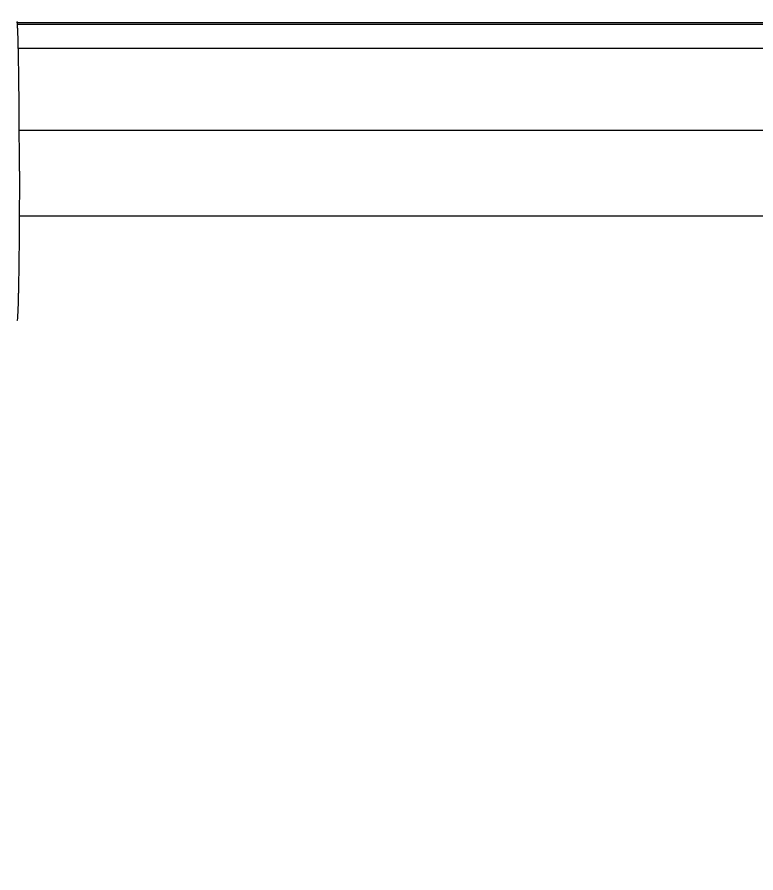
# Model space of a CAD drawing. Header units: millimetres. Extents: x 14183 to 14777, y -4239 to -3399.
# Drawn here: x 14390.72 to 14398.76, y -3948.28 to -3938.98 of the extents above; entities that cross this region are included whole.
import ezdxf

# ---------------------------------------------------------------- set-up
doc = ezdxf.new("R2010")
doc.units = ezdxf.units.MM
doc.header["$LTSCALE"] = 0.1
doc.layers.get('0').update_dxf_attribs({"lineweight": 15})
doc.layers.add('DIM', color=3, linetype='Continuous', lineweight=9)
doc.styles.add('ARIAL', font='arial.ttf')
doc.dimstyles.new('사본 ISO-25', dxfattribs={"dimtxt": 4, "dimasz": 3.5, "dimexe": 0.5, "dimexo": 0.625, "dimgap": 1.5, "dimtad": 1, "dimtih": 1, "dimtoh": 1, "dimdec": 1, "dimlfac": 4, "dimdsep": 46, "dimtxsty": 'ARIAL', "dimcen": 0, "dimclrd": 3, "dimclre": 3, "dimclrt": 3, "dimadec": 1, "dimazin": 0, "dimtfac": 1, "dimtdec": 1, "dimtmove": 0, "dimatfit": 3, "dimfxl": 1.25, "dimtfill": 1, "dimarcsym": 0})

# ---------------------------------------------------------------- blocks, each defined once
blk = doc.blocks.new('*D59')
at = {"layer": 'Defpoints', "color": 0, "transparency": 16777216}
for p in [(14392.1947, -3643.2869), (14495.7345, -4145.3429), (14510.029, -4145.3429)]:
    blk.add_point(p, dxfattribs=at)
at = {"layer": 'DIM', "color": 3, "lineweight": -2, "transparency": 16777216}
for p, q in [((14392.8197, -3643.2869), (14510.529, -3643.2869)), ((14510.029, -3646.7869), (14510.029, -3891.3741)), ((14510.029, -4141.8429), (14510.029, -3899.6183)), ((14496.3595, -4145.3429), (14510.529, -4145.3429))]:
    blk.add_line(p, q, dxfattribs=at)
at = {"layer": 'DIM', "color": 3, "transparency": 16777216}
for points in [[(14509.4457, -3646.7869), (14510.6124, -3646.7869), (14510.029, -3643.2869)], [(14509.4457, -4141.8429), (14510.6124, -4141.8429), (14510.029, -4145.3429)]]:
    blk.add_solid(points, dxfattribs=at)
at = {"layer": 'DIM', "color": 3, "transparency": 16777216, "insert": (14510.029, -3895.4962), "char_height": 4, "attachment_point": 5, "style": 'ARIAL', "bg_fill": 3, "box_fill_scale": 1.1, "bg_fill_color": 256, "bg_fill_true_color": 13158600, "bg_fill_transparency": 0}
blk.add_mtext('(2280)', dxfattribs=at)
blk = doc.blocks.new('*D47')
at = {"layer": 'Defpoints', "color": 0, "transparency": 16777216}
for p in [(14421.268, -3911.1458), (14376.6312, -4145.3429), (14472.5793, -4145.3429)]:
    blk.add_point(p, dxfattribs=at)
at = {"layer": 'DIM', "color": 3, "lineweight": -2, "transparency": 16777216}
for p, q in [((14421.893, -3911.1458), (14473.0793, -3911.1458)), ((14472.5793, -3914.6458), (14472.5793, -4024.7021)), ((14472.5793, -4141.8429), (14472.5793, -4031.7866)), ((14377.2562, -4145.3429), (14473.0793, -4145.3429))]:
    blk.add_line(p, q, dxfattribs=at)
at = {"layer": 'DIM', "color": 3, "transparency": 16777216}
for points in [[(14471.9959, -3914.6458), (14473.1626, -3914.6458), (14472.5793, -3911.1458)], [(14471.9959, -4141.8429), (14473.1626, -4141.8429), (14472.5793, -4145.3429)]]:
    blk.add_solid(points, dxfattribs=at)
at = {"layer": 'DIM', "color": 3, "transparency": 16777216, "insert": (14472.5793, -4028.2444), "char_height": 4, "attachment_point": 5, "style": 'ARIAL', "bg_fill": 3, "box_fill_scale": 1.1, "bg_fill_color": 256, "bg_fill_true_color": 13158600, "bg_fill_transparency": 0}
blk.add_mtext('977.5', dxfattribs=at)

msp = doc.modelspace()

# ---------------------------------------------------------------- dimensions: what is measured, and where the dimension line sits
at = {"layer": 'DIM'}
dim = msp.add_linear_dim(base=(14510.029, -4145.3429), p1=(14392.1947, -3643.2869), p2=(14495.7345, -4145.3429), angle=90, text='(2280)', dimstyle='사본 ISO-25', override={"dimtad": 0}, dxfattribs=at)
dim.commit()
dim.dimension.update_dxf_attribs({"geometry": '*D59', "text_midpoint": (14510.029, -3895.4962), "dimtype": 160})

# ---------------------------------------------------------------- next in the draw order: dimensions: what is measured, and where the dimension line sits
dim = msp.add_linear_dim(base=(14472.5793, -4145.3429), p1=(14421.268, -3911.1458), p2=(14376.6312, -4145.3429), angle=90, text='977.5', dimstyle='사본 ISO-25', override={"dimtad": 0}, dxfattribs=at)
dim.commit()
dim.dimension.update_dxf_attribs({"geometry": '*D47', "text_midpoint": (14472.5793, -4028.2444)})

# ---------------------------------------------------------------- next in the draw order: linework, layer by layer
at = {"linetype": 'Continuous', "lineweight": 13}
for p, q in [((14413.1014, -3939.056), (14390.7213, -3939.056)), ((14390.7331, -3939.3142), (14413.1014, -3939.3142)), ((14390.7438, -3941.1354), (14413.1015, -3941.1354))]:
    msp.add_line(p, q, dxfattribs=at)
for points in [[(14390.7456, -3940.6488), (14390.7456, -3940.5993), (14390.7455, -3940.501), (14390.7452, -3940.3553), (14390.7448, -3940.2593), (14390.7445, -3940.1878), (14390.7443, -3940.1521), (14390.7441, -3940.1167), (14390.744, -3940.0931), (14390.7439, -3940.0813), (14390.7435, -3940.0225), (14390.7432, -3939.9764), (14390.7425, -3939.886), (14390.7421, -3939.8417), (14390.7412, -3939.7549), (14390.7407, -3939.7125), (14390.7401, -3939.6606), (14390.74, -3939.6503), (14390.7397, -3939.6298), (14390.7396, -3939.6196), (14390.7391, -3939.5894), (14390.7389, -3939.5696), (14390.738, -3939.5114), (14390.7374, -3939.4742), (14390.7361, -3939.403), (14390.7354, -3939.369), (14390.7345, -3939.3288), (14390.7343, -3939.3208), (14390.7339, -3939.3052), (14390.7337, -3939.2974), (14390.7332, -3939.2747), (14390.7328, -3939.2601), (14390.7316, -3939.2182), (14390.7308, -3939.1925), (14390.7292, -3939.1461), (14390.7283, -3939.1253), (14390.7272, -3939.1026), (14390.727, -3939.0982), (14390.7265, -3939.0898), (14390.7263, -3939.0857), (14390.7256, -3939.0743), (14390.7252, -3939.0674), (14390.7238, -3939.0489), (14390.7229, -3939.0396), (14390.721, -3939.027), (14390.7201, -3939.0238), (14390.7191, -3939.0238)], [(14390.7456, -3940.6488), (14390.7456, -3940.6983), (14390.7455, -3940.7966), (14390.7452, -3940.9423), (14390.7448, -3941.0383), (14390.7445, -3941.1098), (14390.7443, -3941.1455), (14390.7441, -3941.181), (14390.744, -3941.2046), (14390.7439, -3941.2164), (14390.7435, -3941.2752), (14390.7432, -3941.3213), (14390.7425, -3941.4117), (14390.7421, -3941.456), (14390.7412, -3941.5428), (14390.7407, -3941.5852), (14390.7401, -3941.6371), (14390.74, -3941.6474), (14390.7397, -3941.6679), (14390.7396, -3941.6781), (14390.7391, -3941.7083), (14390.7389, -3941.7281), (14390.738, -3941.7863), (14390.7374, -3941.8235), (14390.7361, -3941.8947), (14390.7354, -3941.9287), (14390.7345, -3941.9689), (14390.7343, -3941.9769), (14390.7339, -3941.9925), (14390.7337, -3942.0003), (14390.7332, -3942.023), (14390.7328, -3942.0376), (14390.7316, -3942.0795), (14390.7308, -3942.1051), (14390.7292, -3942.1516), (14390.7283, -3942.1724), (14390.7272, -3942.1951), (14390.727, -3942.1995), (14390.7265, -3942.2079), (14390.7263, -3942.2119), (14390.7256, -3942.2234), (14390.7252, -3942.2303), (14390.7238, -3942.2487), (14390.7229, -3942.2581), (14390.721, -3942.2706), (14390.7201, -3942.2738), (14390.7191, -3942.2738)]]:
    msp.add_open_spline(points, degree=3, knots=[0, 0, 0, 0, 0.0625, 0.125, 0.1875, 0.1875, 0.21875, 0.234375, 0.234375, 0.25, 0.25, 0.3125, 0.3125, 0.375, 0.375, 0.4375, 0.4375, 0.453125, 0.453125, 0.46875, 0.46875, 0.5, 0.5, 0.5625, 0.5625, 0.625, 0.625, 0.640625, 0.640625, 0.65625, 0.65625, 0.6875, 0.6875, 0.75, 0.75, 0.8125, 0.8125, 0.828125, 0.828125, 0.84375, 0.84375, 0.875, 0.875, 0.9375, 0.9375, 1, 1, 1, 1], dxfattribs=at)
for points, degree in [([(14423.122, -3939.0365), (14390.7199, -3939.0365)], 1), ([(14413.1014, -3940.2083), (14405.6485, -3940.2083), (14398.1957, -3940.2083), (14390.7429, -3940.2083)], 3)]:
    msp.add_open_spline(points, degree=degree, dxfattribs=at)

doc.saveas('drawing.dxf')
